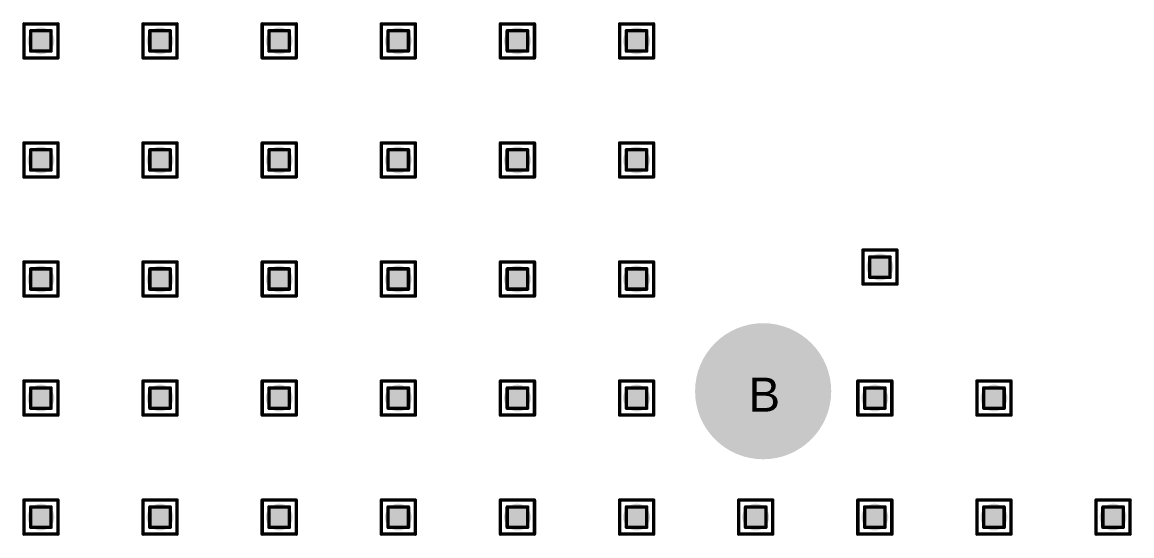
# Model space of a CAD drawing. Header units: millimetres. Extents: x -25 to 478, y -31 to 252.
# Drawn here: x 211.07 to 227.63, y 18.89 to 26.56 of the extents above; entities that cross this region are included whole.
import ezdxf

# ---------------------------------------------------------------- set-up
doc = ezdxf.new("R2010")
doc.units = ezdxf.units.MM
for name, color, linetype in [('DrillDrawing', 1, 'Continuous'), ('MultiLayer', 9, 'Continuous'), ('PadHoleLayer', 156, 'Continuous'), ('ViaHoleLayer', 16, 'Continuous')]:
    doc.layers.add(name, color=color, linetype=linetype)
doc.styles.add('Arial', font='', dxfattribs={"height": 0.2})
doc.styles.get('Arial').set_extended_font_data('Arial')

# ---------------------------------------------------------------- blocks, each defined once
blk = doc.blocks.new('KEYSTONE5000_949')
at = {"layer": 'MultiLayer'}
h = blk.add_hatch(color=9, dxfattribs=at)
edge = h.paths.add_edge_path()
edge.add_arc((0, 0), 1.016, 0, 360)
at = {"layer": 'PadHoleLayer'}
h = blk.add_hatch(color=156, dxfattribs=at)
edge = h.paths.add_edge_path()
edge.add_arc((0, 0), 0.508, 0, 360)

msp = doc.modelspace()

# ---------------------------------------------------------------- hatches: boundary and pattern name
at = {"layer": 'ViaHoleLayer'}
h = msp.add_hatch(color=16, dxfattribs=at)
edge = h.paths.add_edge_path()
edge.add_arc((211.346, 26.281), 0.2, 0, 360)
h = msp.add_hatch(color=16, dxfattribs=at)
edge = h.paths.add_edge_path()
edge.add_arc((213.124, 26.281), 0.2, 0, 360)
h = msp.add_hatch(color=16, dxfattribs=at)
edge = h.paths.add_edge_path()
edge.add_arc((214.902, 26.281), 0.2, 0, 360)
h = msp.add_hatch(color=16, dxfattribs=at)
edge = h.paths.add_edge_path()
edge.add_arc((216.68, 26.281), 0.2, 0, 360)
h = msp.add_hatch(color=16, dxfattribs=at)
edge = h.paths.add_edge_path()
edge.add_arc((218.458, 26.281), 0.2, 0, 360)
h = msp.add_hatch(color=16, dxfattribs=at)
edge = h.paths.add_edge_path()
edge.add_arc((220.236, 26.281), 0.2, 0, 360)
h = msp.add_hatch(color=16, dxfattribs=at)
edge = h.paths.add_edge_path()
edge.add_arc((211.346, 24.503), 0.2, 0, 360)
h = msp.add_hatch(color=16, dxfattribs=at)
edge = h.paths.add_edge_path()
edge.add_arc((213.124, 24.503), 0.2, 0, 360)
h = msp.add_hatch(color=16, dxfattribs=at)
edge = h.paths.add_edge_path()
edge.add_arc((214.902, 24.503), 0.2, 0, 360)
h = msp.add_hatch(color=16, dxfattribs=at)
edge = h.paths.add_edge_path()
edge.add_arc((216.68, 24.503), 0.2, 0, 360)
h = msp.add_hatch(color=16, dxfattribs=at)
edge = h.paths.add_edge_path()
edge.add_arc((218.458, 24.503), 0.2, 0, 360)
h = msp.add_hatch(color=16, dxfattribs=at)
edge = h.paths.add_edge_path()
edge.add_arc((220.236, 24.503), 0.2, 0, 360)
h = msp.add_hatch(color=16, dxfattribs=at)
edge = h.paths.add_edge_path()
edge.add_arc((223.868, 22.903), 0.2, 0, 360)
h = msp.add_hatch(color=16, dxfattribs=at)
edge = h.paths.add_edge_path()
edge.add_arc((211.346, 22.725), 0.2, 0, 360)
h = msp.add_hatch(color=16, dxfattribs=at)
edge = h.paths.add_edge_path()
edge.add_arc((213.124, 22.725), 0.2, 0, 360)
h = msp.add_hatch(color=16, dxfattribs=at)
edge = h.paths.add_edge_path()
edge.add_arc((214.902, 22.725), 0.2, 0, 360)
h = msp.add_hatch(color=16, dxfattribs=at)
edge = h.paths.add_edge_path()
edge.add_arc((216.68, 22.725), 0.2, 0, 360)
h = msp.add_hatch(color=16, dxfattribs=at)
edge = h.paths.add_edge_path()
edge.add_arc((218.458, 22.725), 0.2, 0, 360)
h = msp.add_hatch(color=16, dxfattribs=at)
edge = h.paths.add_edge_path()
edge.add_arc((220.236, 22.725), 0.2, 0, 360)
h = msp.add_hatch(color=16, dxfattribs=at)
edge = h.paths.add_edge_path()
edge.add_arc((211.346, 20.947), 0.2, 0, 360)
h = msp.add_hatch(color=16, dxfattribs=at)
edge = h.paths.add_edge_path()
edge.add_arc((213.124, 20.947), 0.2, 0, 360)
h = msp.add_hatch(color=16, dxfattribs=at)
edge = h.paths.add_edge_path()
edge.add_arc((214.902, 20.947), 0.2, 0, 360)
h = msp.add_hatch(color=16, dxfattribs=at)
edge = h.paths.add_edge_path()
edge.add_arc((216.68, 20.947), 0.2, 0, 360)
h = msp.add_hatch(color=16, dxfattribs=at)
edge = h.paths.add_edge_path()
edge.add_arc((218.458, 20.947), 0.2, 0, 360)
h = msp.add_hatch(color=16, dxfattribs=at)
edge = h.paths.add_edge_path()
edge.add_arc((220.236, 20.947), 0.2, 0, 360)
h = msp.add_hatch(color=16, dxfattribs=at)
edge = h.paths.add_edge_path()
edge.add_arc((223.792, 20.947), 0.2, 0, 360)
h = msp.add_hatch(color=16, dxfattribs=at)
edge = h.paths.add_edge_path()
edge.add_arc((225.57, 20.947), 0.2, 0, 360)
h = msp.add_hatch(color=16, dxfattribs=at)
edge = h.paths.add_edge_path()
edge.add_arc((211.346, 19.169), 0.2, 0, 360)
h = msp.add_hatch(color=16, dxfattribs=at)
edge = h.paths.add_edge_path()
edge.add_arc((213.124, 19.169), 0.2, 0, 360)
h = msp.add_hatch(color=16, dxfattribs=at)
edge = h.paths.add_edge_path()
edge.add_arc((214.902, 19.169), 0.2, 0, 360)
h = msp.add_hatch(color=16, dxfattribs=at)
edge = h.paths.add_edge_path()
edge.add_arc((216.68, 19.169), 0.2, 0, 360)
h = msp.add_hatch(color=16, dxfattribs=at)
edge = h.paths.add_edge_path()
edge.add_arc((218.458, 19.169), 0.2, 0, 360)
h = msp.add_hatch(color=16, dxfattribs=at)
edge = h.paths.add_edge_path()
edge.add_arc((220.236, 19.169), 0.2, 0, 360)
h = msp.add_hatch(color=16, dxfattribs=at)
edge = h.paths.add_edge_path()
edge.add_arc((222.014, 19.169), 0.2, 0, 360)
h = msp.add_hatch(color=16, dxfattribs=at)
edge = h.paths.add_edge_path()
edge.add_arc((223.792, 19.169), 0.2, 0, 360)
h = msp.add_hatch(color=16, dxfattribs=at)
edge = h.paths.add_edge_path()
edge.add_arc((225.57, 19.169), 0.2, 0, 360)
h = msp.add_hatch(color=16, dxfattribs=at)
edge = h.paths.add_edge_path()
edge.add_arc((227.348, 19.169), 0.2, 0, 360)

# ---------------------------------------------------------------- linework, layer by layer
at = {"layer": 'DrillDrawing', "const_width": 0.0508}
for points in [[(211.092, 26.535), (211.6, 26.535)], [(211.092, 26.027), (211.092, 26.535)], [(211.6, 26.027), (211.6, 26.535)], [(212.87, 26.535), (213.378, 26.535)], [(212.87, 26.027), (212.87, 26.535)], [(213.378, 26.027), (213.378, 26.535)], [(214.648, 26.535), (215.156, 26.535)], [(214.648, 26.027), (214.648, 26.535)], [(215.156, 26.027), (215.156, 26.535)], [(216.426, 26.535), (216.934, 26.535)], [(216.426, 26.027), (216.426, 26.535)], [(216.934, 26.027), (216.934, 26.535)], [(218.204, 26.535), (218.712, 26.535)], [(218.204, 26.027), (218.204, 26.535)], [(218.712, 26.027), (218.712, 26.535)], [(219.982, 26.535), (220.49, 26.535)], [(219.982, 26.027), (219.982, 26.535)], [(220.49, 26.027), (220.49, 26.535)], [(211.193, 26.433), (211.498, 26.433)], [(211.193, 26.129), (211.193, 26.433)], [(211.498, 26.129), (211.498, 26.433)], [(212.971, 26.433), (213.276, 26.433)], [(212.971, 26.129), (212.971, 26.433)], [(213.276, 26.129), (213.276, 26.433)], [(214.749, 26.433), (215.054, 26.433)], [(214.749, 26.129), (214.749, 26.433)], [(215.054, 26.129), (215.054, 26.433)], [(216.527, 26.433), (216.832, 26.433)], [(216.527, 26.129), (216.527, 26.433)], [(216.832, 26.129), (216.832, 26.433)], [(218.305, 26.433), (218.61, 26.433)], [(218.305, 26.129), (218.305, 26.433)], [(218.61, 26.129), (218.61, 26.433)], [(220.083, 26.433), (220.388, 26.433)], [(220.083, 26.129), (220.083, 26.433)], [(220.388, 26.129), (220.388, 26.433)], [(211.092, 26.027), (211.6, 26.027)], [(211.193, 26.129), (211.498, 26.129)], [(212.87, 26.027), (213.378, 26.027)], [(212.971, 26.129), (213.276, 26.129)], [(214.648, 26.027), (215.156, 26.027)], [(214.749, 26.129), (215.054, 26.129)], [(216.426, 26.027), (216.934, 26.027)], [(216.527, 26.129), (216.832, 26.129)], [(218.204, 26.027), (218.712, 26.027)], [(218.305, 26.129), (218.61, 26.129)], [(219.982, 26.027), (220.49, 26.027)], [(220.083, 26.129), (220.388, 26.129)], [(211.092, 24.757), (211.6, 24.757)], [(211.092, 24.249), (211.092, 24.757)], [(211.193, 24.655), (211.498, 24.655)], [(211.193, 24.351), (211.193, 24.655)], [(211.498, 24.351), (211.498, 24.655)], [(211.6, 24.249), (211.6, 24.757)], [(212.87, 24.757), (213.378, 24.757)], [(212.87, 24.249), (212.87, 24.757)], [(212.971, 24.655), (213.276, 24.655)], [(212.971, 24.351), (212.971, 24.655)], [(213.276, 24.351), (213.276, 24.655)], [(213.378, 24.249), (213.378, 24.757)], [(214.648, 24.757), (215.156, 24.757)], [(214.648, 24.249), (214.648, 24.757)], [(214.749, 24.655), (215.054, 24.655)], [(214.749, 24.351), (214.749, 24.655)], [(215.054, 24.351), (215.054, 24.655)], [(215.156, 24.249), (215.156, 24.757)], [(216.426, 24.757), (216.934, 24.757)], [(216.426, 24.249), (216.426, 24.757)], [(216.527, 24.655), (216.832, 24.655)], [(216.527, 24.351), (216.527, 24.655)], [(216.832, 24.351), (216.832, 24.655)], [(216.934, 24.249), (216.934, 24.757)], [(218.204, 24.757), (218.712, 24.757)], [(218.204, 24.249), (218.204, 24.757)], [(218.305, 24.655), (218.61, 24.655)], [(218.305, 24.351), (218.305, 24.655)], [(218.61, 24.351), (218.61, 24.655)], [(218.712, 24.249), (218.712, 24.757)], [(219.982, 24.757), (220.49, 24.757)], [(219.982, 24.249), (219.982, 24.757)], [(220.083, 24.655), (220.388, 24.655)], [(220.083, 24.351), (220.083, 24.655)], [(220.388, 24.351), (220.388, 24.655)], [(220.49, 24.249), (220.49, 24.757)], [(211.193, 24.351), (211.498, 24.351)], [(212.971, 24.351), (213.276, 24.351)], [(214.749, 24.351), (215.054, 24.351)], [(216.527, 24.351), (216.832, 24.351)], [(218.305, 24.351), (218.61, 24.351)], [(220.083, 24.351), (220.388, 24.351)], [(211.092, 24.249), (211.6, 24.249)], [(212.87, 24.249), (213.378, 24.249)], [(214.648, 24.249), (215.156, 24.249)], [(216.426, 24.249), (216.934, 24.249)], [(218.204, 24.249), (218.712, 24.249)], [(219.982, 24.249), (220.49, 24.249)], [(223.614, 23.157), (224.122, 23.157)], [(223.614, 22.649), (223.614, 23.157)], [(223.716, 23.055), (224.02, 23.055)], [(223.716, 22.75), (223.716, 23.055)], [(224.02, 22.75), (224.02, 23.055)], [(224.122, 22.649), (224.122, 23.157)], [(211.092, 22.979), (211.6, 22.979)], [(211.092, 22.471), (211.092, 22.979)], [(211.193, 22.877), (211.498, 22.877)], [(211.193, 22.573), (211.193, 22.877)], [(211.498, 22.573), (211.498, 22.877)], [(211.6, 22.471), (211.6, 22.979)], [(212.87, 22.979), (213.378, 22.979)], [(212.87, 22.471), (212.87, 22.979)], [(212.971, 22.877), (213.276, 22.877)], [(212.971, 22.573), (212.971, 22.877)], [(213.276, 22.573), (213.276, 22.877)], [(213.378, 22.471), (213.378, 22.979)], [(214.648, 22.979), (215.156, 22.979)], [(214.648, 22.471), (214.648, 22.979)], [(214.749, 22.877), (215.054, 22.877)], [(214.749, 22.573), (214.749, 22.877)], [(215.054, 22.573), (215.054, 22.877)], [(215.156, 22.471), (215.156, 22.979)], [(216.426, 22.979), (216.934, 22.979)], [(216.426, 22.471), (216.426, 22.979)], [(216.527, 22.877), (216.832, 22.877)], [(216.527, 22.573), (216.527, 22.877)], [(216.832, 22.573), (216.832, 22.877)], [(216.934, 22.471), (216.934, 22.979)], [(218.204, 22.979), (218.712, 22.979)], [(218.204, 22.471), (218.204, 22.979)], [(218.305, 22.877), (218.61, 22.877)], [(218.305, 22.573), (218.305, 22.877)], [(218.61, 22.573), (218.61, 22.877)], [(218.712, 22.471), (218.712, 22.979)], [(219.982, 22.979), (220.49, 22.979)], [(219.982, 22.471), (219.982, 22.979)], [(220.083, 22.877), (220.388, 22.877)], [(220.083, 22.573), (220.083, 22.877)], [(220.388, 22.573), (220.388, 22.877)], [(220.49, 22.471), (220.49, 22.979)], [(223.716, 22.75), (224.02, 22.75)], [(211.193, 22.573), (211.498, 22.573)], [(212.971, 22.573), (213.276, 22.573)], [(214.749, 22.573), (215.054, 22.573)], [(216.527, 22.573), (216.832, 22.573)], [(218.305, 22.573), (218.61, 22.573)], [(220.083, 22.573), (220.388, 22.573)], [(223.614, 22.649), (224.122, 22.649)], [(211.092, 22.471), (211.6, 22.471)], [(212.87, 22.471), (213.378, 22.471)], [(214.648, 22.471), (215.156, 22.471)], [(216.426, 22.471), (216.934, 22.471)], [(218.204, 22.471), (218.712, 22.471)], [(219.982, 22.471), (220.49, 22.471)], [(211.092, 21.201), (211.6, 21.201)], [(211.092, 20.693), (211.092, 21.201)], [(211.6, 20.693), (211.6, 21.201)], [(212.87, 21.201), (213.378, 21.201)], [(212.87, 20.693), (212.87, 21.201)], [(213.378, 20.693), (213.378, 21.201)], [(214.648, 21.201), (215.156, 21.201)], [(214.648, 20.693), (214.648, 21.201)], [(215.156, 20.693), (215.156, 21.201)], [(216.426, 21.201), (216.934, 21.201)], [(216.426, 20.693), (216.426, 21.201)], [(216.934, 20.693), (216.934, 21.201)], [(218.204, 21.201), (218.712, 21.201)], [(218.204, 20.693), (218.204, 21.201)], [(218.712, 20.693), (218.712, 21.201)], [(219.982, 21.201), (220.49, 21.201)], [(219.982, 20.693), (219.982, 21.201)], [(220.49, 20.693), (220.49, 21.201)], [(223.538, 21.201), (224.046, 21.201)], [(223.538, 20.693), (223.538, 21.201)], [(224.046, 20.693), (224.046, 21.201)], [(225.316, 21.201), (225.824, 21.201)], [(225.316, 20.693), (225.316, 21.201)], [(225.824, 20.693), (225.824, 21.201)], [(211.193, 21.099), (211.498, 21.099)], [(211.193, 20.795), (211.193, 21.099)], [(211.498, 20.795), (211.498, 21.099)], [(212.971, 21.099), (213.276, 21.099)], [(212.971, 20.795), (212.971, 21.099)], [(213.276, 20.795), (213.276, 21.099)], [(214.749, 21.099), (215.054, 21.099)], [(214.749, 20.795), (214.749, 21.099)], [(215.054, 20.795), (215.054, 21.099)], [(216.527, 21.099), (216.832, 21.099)], [(216.527, 20.795), (216.527, 21.099)], [(216.832, 20.795), (216.832, 21.099)], [(218.305, 21.099), (218.61, 21.099)], [(218.305, 20.795), (218.305, 21.099)], [(218.61, 20.795), (218.61, 21.099)], [(220.083, 21.099), (220.388, 21.099)], [(220.083, 20.795), (220.083, 21.099)], [(220.388, 20.795), (220.388, 21.099)], [(223.639, 21.099), (223.944, 21.099)], [(223.639, 20.795), (223.639, 21.099)], [(223.944, 20.795), (223.944, 21.099)], [(225.417, 21.099), (225.722, 21.099)], [(225.417, 20.795), (225.417, 21.099)], [(225.722, 20.795), (225.722, 21.099)], [(211.092, 20.693), (211.6, 20.693)], [(211.193, 20.795), (211.498, 20.795)], [(212.87, 20.693), (213.378, 20.693)], [(212.971, 20.795), (213.276, 20.795)], [(214.648, 20.693), (215.156, 20.693)], [(214.749, 20.795), (215.054, 20.795)], [(216.426, 20.693), (216.934, 20.693)], [(216.527, 20.795), (216.832, 20.795)], [(218.204, 20.693), (218.712, 20.693)], [(218.305, 20.795), (218.61, 20.795)], [(219.982, 20.693), (220.49, 20.693)], [(220.083, 20.795), (220.388, 20.795)], [(223.538, 20.693), (224.046, 20.693)], [(223.639, 20.795), (223.944, 20.795)], [(225.316, 20.693), (225.824, 20.693)], [(225.417, 20.795), (225.722, 20.795)], [(211.092, 19.423), (211.6, 19.423)], [(211.092, 18.915), (211.092, 19.423)], [(211.6, 18.915), (211.6, 19.423)], [(212.87, 19.423), (213.378, 19.423)], [(212.87, 18.915), (212.87, 19.423)], [(213.378, 18.915), (213.378, 19.423)], [(214.648, 19.423), (215.156, 19.423)], [(214.648, 18.915), (214.648, 19.423)], [(215.156, 18.915), (215.156, 19.423)], [(216.426, 19.423), (216.934, 19.423)], [(216.426, 18.915), (216.426, 19.423)], [(216.934, 18.915), (216.934, 19.423)], [(218.204, 19.423), (218.712, 19.423)], [(218.204, 18.915), (218.204, 19.423)], [(218.712, 18.915), (218.712, 19.423)], [(219.982, 19.423), (220.49, 19.423)], [(219.982, 18.915), (219.982, 19.423)], [(220.49, 18.915), (220.49, 19.423)], [(221.76, 19.423), (222.268, 19.423)], [(221.76, 18.915), (221.76, 19.423)], [(222.268, 18.915), (222.268, 19.423)], [(223.538, 19.423), (224.046, 19.423)], [(223.538, 18.915), (223.538, 19.423)], [(224.046, 18.915), (224.046, 19.423)], [(225.316, 19.423), (225.824, 19.423)], [(225.316, 18.915), (225.316, 19.423)], [(225.824, 18.915), (225.824, 19.423)], [(227.094, 19.423), (227.602, 19.423)], [(227.094, 18.915), (227.094, 19.423)], [(227.602, 18.915), (227.602, 19.423)], [(211.193, 19.321), (211.498, 19.321)], [(211.193, 19.017), (211.193, 19.321)], [(211.498, 19.017), (211.498, 19.321)], [(212.971, 19.321), (213.276, 19.321)], [(212.971, 19.017), (212.971, 19.321)], [(213.276, 19.017), (213.276, 19.321)], [(214.749, 19.321), (215.054, 19.321)], [(214.749, 19.017), (214.749, 19.321)], [(215.054, 19.017), (215.054, 19.321)], [(216.527, 19.321), (216.832, 19.321)], [(216.527, 19.017), (216.527, 19.321)], [(216.832, 19.017), (216.832, 19.321)], [(218.305, 19.321), (218.61, 19.321)], [(218.305, 19.017), (218.305, 19.321)], [(218.61, 19.017), (218.61, 19.321)], [(220.083, 19.321), (220.388, 19.321)], [(220.083, 19.017), (220.083, 19.321)], [(220.388, 19.017), (220.388, 19.321)], [(221.861, 19.321), (222.166, 19.321)], [(221.861, 19.017), (221.861, 19.321)], [(222.166, 19.017), (222.166, 19.321)], [(223.639, 19.321), (223.944, 19.321)], [(223.639, 19.017), (223.639, 19.321)], [(223.944, 19.017), (223.944, 19.321)], [(225.417, 19.321), (225.722, 19.321)], [(225.417, 19.017), (225.417, 19.321)], [(225.722, 19.017), (225.722, 19.321)], [(227.195, 19.321), (227.5, 19.321)], [(227.195, 19.017), (227.195, 19.321)], [(227.5, 19.017), (227.5, 19.321)], [(211.092, 18.915), (211.6, 18.915)], [(211.193, 19.017), (211.498, 19.017)], [(212.87, 18.915), (213.378, 18.915)], [(212.971, 19.017), (213.276, 19.017)], [(214.648, 18.915), (215.156, 18.915)], [(214.749, 19.017), (215.054, 19.017)], [(216.426, 18.915), (216.934, 18.915)], [(216.527, 19.017), (216.832, 19.017)], [(218.204, 18.915), (218.712, 18.915)], [(218.305, 19.017), (218.61, 19.017)], [(219.982, 18.915), (220.49, 18.915)], [(220.083, 19.017), (220.388, 19.017)], [(221.76, 18.915), (222.268, 18.915)], [(221.861, 19.017), (222.166, 19.017)], [(223.538, 18.915), (224.046, 18.915)], [(223.639, 19.017), (223.944, 19.017)], [(225.316, 18.915), (225.824, 18.915)], [(225.417, 19.017), (225.722, 19.017)], [(227.094, 18.915), (227.602, 18.915)], [(227.195, 19.017), (227.5, 19.017)]]:
    msp.add_lwpolyline(points, dxfattribs=at)
at = {"layer": 'DrillDrawing', "const_width": 0.0254}
for points in [[(211.079, 26.535, 1), (211.105, 26.535, 1)], [(211.079, 26.535, 1), (211.105, 26.535, 1)], [(211.587, 26.535, 1), (211.613, 26.535, 1)], [(211.587, 26.535, 1), (211.613, 26.535, 1)], [(212.857, 26.535, 1), (212.883, 26.535, 1)], [(212.857, 26.535, 1), (212.883, 26.535, 1)], [(213.365, 26.535, 1), (213.391, 26.535, 1)], [(213.365, 26.535, 1), (213.391, 26.535, 1)], [(214.635, 26.535, 1), (214.661, 26.535, 1)], [(214.635, 26.535, 1), (214.661, 26.535, 1)], [(215.143, 26.535, 1), (215.169, 26.535, 1)], [(215.143, 26.535, 1), (215.169, 26.535, 1)], [(216.413, 26.535, 1), (216.439, 26.535, 1)], [(216.413, 26.535, 1), (216.439, 26.535, 1)], [(216.921, 26.535, 1), (216.947, 26.535, 1)], [(216.921, 26.535, 1), (216.947, 26.535, 1)], [(218.191, 26.535, 1), (218.217, 26.535, 1)], [(218.191, 26.535, 1), (218.217, 26.535, 1)], [(218.699, 26.535, 1), (218.725, 26.535, 1)], [(218.699, 26.535, 1), (218.725, 26.535, 1)], [(219.969, 26.535, 1), (219.995, 26.535, 1)], [(219.969, 26.535, 1), (219.995, 26.535, 1)], [(220.477, 26.535, 1), (220.503, 26.535, 1)], [(220.477, 26.535, 1), (220.503, 26.535, 1)], [(211.181, 26.433, 1), (211.206, 26.433, 1)], [(211.181, 26.433, 1), (211.206, 26.433, 1)], [(211.486, 26.433, 1), (211.511, 26.433, 1)], [(211.486, 26.433, 1), (211.511, 26.433, 1)], [(212.959, 26.433, 1), (212.984, 26.433, 1)], [(212.959, 26.433, 1), (212.984, 26.433, 1)], [(213.264, 26.433, 1), (213.289, 26.433, 1)], [(213.264, 26.433, 1), (213.289, 26.433, 1)], [(214.737, 26.433, 1), (214.762, 26.433, 1)], [(214.737, 26.433, 1), (214.762, 26.433, 1)], [(215.042, 26.433, 1), (215.067, 26.433, 1)], [(215.042, 26.433, 1), (215.067, 26.433, 1)], [(216.515, 26.433, 1), (216.54, 26.433, 1)], [(216.515, 26.433, 1), (216.54, 26.433, 1)], [(216.82, 26.433, 1), (216.845, 26.433, 1)], [(216.82, 26.433, 1), (216.845, 26.433, 1)], [(218.293, 26.433, 1), (218.318, 26.433, 1)], [(218.293, 26.433, 1), (218.318, 26.433, 1)], [(218.598, 26.433, 1), (218.623, 26.433, 1)], [(218.598, 26.433, 1), (218.623, 26.433, 1)], [(220.071, 26.433, 1), (220.096, 26.433, 1)], [(220.071, 26.433, 1), (220.096, 26.433, 1)], [(220.376, 26.433, 1), (220.401, 26.433, 1)], [(220.376, 26.433, 1), (220.401, 26.433, 1)], [(211.079, 26.027, 1), (211.105, 26.027, 1)], [(211.079, 26.027, 1), (211.105, 26.027, 1)], [(211.181, 26.129, 1), (211.206, 26.129, 1)], [(211.181, 26.129, 1), (211.206, 26.129, 1)], [(211.486, 26.129, 1), (211.511, 26.129, 1)], [(211.486, 26.129, 1), (211.511, 26.129, 1)], [(211.587, 26.027, 1), (211.613, 26.027, 1)], [(211.587, 26.027, 1), (211.613, 26.027, 1)], [(212.857, 26.027, 1), (212.883, 26.027, 1)], [(212.857, 26.027, 1), (212.883, 26.027, 1)], [(212.959, 26.129, 1), (212.984, 26.129, 1)], [(212.959, 26.129, 1), (212.984, 26.129, 1)], [(213.264, 26.129, 1), (213.289, 26.129, 1)], [(213.264, 26.129, 1), (213.289, 26.129, 1)], [(213.365, 26.027, 1), (213.391, 26.027, 1)], [(213.365, 26.027, 1), (213.391, 26.027, 1)], [(214.635, 26.027, 1), (214.661, 26.027, 1)], [(214.635, 26.027, 1), (214.661, 26.027, 1)], [(214.737, 26.129, 1), (214.762, 26.129, 1)], [(214.737, 26.129, 1), (214.762, 26.129, 1)], [(215.042, 26.129, 1), (215.067, 26.129, 1)], [(215.042, 26.129, 1), (215.067, 26.129, 1)], [(215.143, 26.027, 1), (215.169, 26.027, 1)], [(215.143, 26.027, 1), (215.169, 26.027, 1)], [(216.413, 26.027, 1), (216.439, 26.027, 1)], [(216.413, 26.027, 1), (216.439, 26.027, 1)], [(216.515, 26.129, 1), (216.54, 26.129, 1)], [(216.515, 26.129, 1), (216.54, 26.129, 1)], [(216.82, 26.129, 1), (216.845, 26.129, 1)], [(216.82, 26.129, 1), (216.845, 26.129, 1)], [(216.921, 26.027, 1), (216.947, 26.027, 1)], [(216.921, 26.027, 1), (216.947, 26.027, 1)], [(218.191, 26.027, 1), (218.217, 26.027, 1)], [(218.191, 26.027, 1), (218.217, 26.027, 1)], [(218.293, 26.129, 1), (218.318, 26.129, 1)], [(218.293, 26.129, 1), (218.318, 26.129, 1)], [(218.598, 26.129, 1), (218.623, 26.129, 1)], [(218.598, 26.129, 1), (218.623, 26.129, 1)], [(218.699, 26.027, 1), (218.725, 26.027, 1)], [(218.699, 26.027, 1), (218.725, 26.027, 1)], [(219.969, 26.027, 1), (219.995, 26.027, 1)], [(219.969, 26.027, 1), (219.995, 26.027, 1)], [(220.071, 26.129, 1), (220.096, 26.129, 1)], [(220.071, 26.129, 1), (220.096, 26.129, 1)], [(220.376, 26.129, 1), (220.401, 26.129, 1)], [(220.376, 26.129, 1), (220.401, 26.129, 1)], [(220.477, 26.027, 1), (220.503, 26.027, 1)], [(220.477, 26.027, 1), (220.503, 26.027, 1)], [(211.079, 24.757, 1), (211.105, 24.757, 1)], [(211.079, 24.757, 1), (211.105, 24.757, 1)], [(211.181, 24.655, 1), (211.206, 24.655, 1)], [(211.181, 24.655, 1), (211.206, 24.655, 1)], [(211.486, 24.655, 1), (211.511, 24.655, 1)], [(211.486, 24.655, 1), (211.511, 24.655, 1)], [(211.587, 24.757, 1), (211.613, 24.757, 1)], [(211.587, 24.757, 1), (211.613, 24.757, 1)], [(212.857, 24.757, 1), (212.883, 24.757, 1)], [(212.857, 24.757, 1), (212.883, 24.757, 1)], [(212.959, 24.655, 1), (212.984, 24.655, 1)], [(212.959, 24.655, 1), (212.984, 24.655, 1)], [(213.264, 24.655, 1), (213.289, 24.655, 1)], [(213.264, 24.655, 1), (213.289, 24.655, 1)], [(213.365, 24.757, 1), (213.391, 24.757, 1)], [(213.365, 24.757, 1), (213.391, 24.757, 1)], [(214.635, 24.757, 1), (214.661, 24.757, 1)], [(214.635, 24.757, 1), (214.661, 24.757, 1)], [(214.737, 24.655, 1), (214.762, 24.655, 1)], [(214.737, 24.655, 1), (214.762, 24.655, 1)], [(215.042, 24.655, 1), (215.067, 24.655, 1)], [(215.042, 24.655, 1), (215.067, 24.655, 1)], [(215.143, 24.757, 1), (215.169, 24.757, 1)], [(215.143, 24.757, 1), (215.169, 24.757, 1)], [(216.413, 24.757, 1), (216.439, 24.757, 1)], [(216.413, 24.757, 1), (216.439, 24.757, 1)], [(216.515, 24.655, 1), (216.54, 24.655, 1)], [(216.515, 24.655, 1), (216.54, 24.655, 1)], [(216.82, 24.655, 1), (216.845, 24.655, 1)], [(216.82, 24.655, 1), (216.845, 24.655, 1)], [(216.921, 24.757, 1), (216.947, 24.757, 1)], [(216.921, 24.757, 1), (216.947, 24.757, 1)], [(218.191, 24.757, 1), (218.217, 24.757, 1)], [(218.191, 24.757, 1), (218.217, 24.757, 1)], [(218.293, 24.655, 1), (218.318, 24.655, 1)], [(218.293, 24.655, 1), (218.318, 24.655, 1)], [(218.598, 24.655, 1), (218.623, 24.655, 1)], [(218.598, 24.655, 1), (218.623, 24.655, 1)], [(218.699, 24.757, 1), (218.725, 24.757, 1)], [(218.699, 24.757, 1), (218.725, 24.757, 1)], [(219.969, 24.757, 1), (219.995, 24.757, 1)], [(219.969, 24.757, 1), (219.995, 24.757, 1)], [(220.071, 24.655, 1), (220.096, 24.655, 1)], [(220.071, 24.655, 1), (220.096, 24.655, 1)], [(220.376, 24.655, 1), (220.401, 24.655, 1)], [(220.376, 24.655, 1), (220.401, 24.655, 1)], [(220.477, 24.757, 1), (220.503, 24.757, 1)], [(220.477, 24.757, 1), (220.503, 24.757, 1)], [(211.181, 24.351, 1), (211.206, 24.351, 1)], [(211.181, 24.351, 1), (211.206, 24.351, 1)], [(211.486, 24.351, 1), (211.511, 24.351, 1)], [(211.486, 24.351, 1), (211.511, 24.351, 1)], [(212.959, 24.351, 1), (212.984, 24.351, 1)], [(212.959, 24.351, 1), (212.984, 24.351, 1)], [(213.264, 24.351, 1), (213.289, 24.351, 1)], [(213.264, 24.351, 1), (213.289, 24.351, 1)], [(214.737, 24.351, 1), (214.762, 24.351, 1)], [(214.737, 24.351, 1), (214.762, 24.351, 1)], [(215.042, 24.351, 1), (215.067, 24.351, 1)], [(215.042, 24.351, 1), (215.067, 24.351, 1)], [(216.515, 24.351, 1), (216.54, 24.351, 1)], [(216.515, 24.351, 1), (216.54, 24.351, 1)], [(216.82, 24.351, 1), (216.845, 24.351, 1)], [(216.82, 24.351, 1), (216.845, 24.351, 1)], [(218.293, 24.351, 1), (218.318, 24.351, 1)], [(218.293, 24.351, 1), (218.318, 24.351, 1)], [(218.598, 24.351, 1), (218.623, 24.351, 1)], [(218.598, 24.351, 1), (218.623, 24.351, 1)], [(220.071, 24.351, 1), (220.096, 24.351, 1)], [(220.071, 24.351, 1), (220.096, 24.351, 1)], [(220.376, 24.351, 1), (220.401, 24.351, 1)], [(220.376, 24.351, 1), (220.401, 24.351, 1)], [(211.079, 24.249, 1), (211.105, 24.249, 1)], [(211.079, 24.249, 1), (211.105, 24.249, 1)], [(211.587, 24.249, 1), (211.613, 24.249, 1)], [(211.587, 24.249, 1), (211.613, 24.249, 1)], [(212.857, 24.249, 1), (212.883, 24.249, 1)], [(212.857, 24.249, 1), (212.883, 24.249, 1)], [(213.365, 24.249, 1), (213.391, 24.249, 1)], [(213.365, 24.249, 1), (213.391, 24.249, 1)], [(214.635, 24.249, 1), (214.661, 24.249, 1)], [(214.635, 24.249, 1), (214.661, 24.249, 1)], [(215.143, 24.249, 1), (215.169, 24.249, 1)], [(215.143, 24.249, 1), (215.169, 24.249, 1)], [(216.413, 24.249, 1), (216.439, 24.249, 1)], [(216.413, 24.249, 1), (216.439, 24.249, 1)], [(216.921, 24.249, 1), (216.947, 24.249, 1)], [(216.921, 24.249, 1), (216.947, 24.249, 1)], [(218.191, 24.249, 1), (218.217, 24.249, 1)], [(218.191, 24.249, 1), (218.217, 24.249, 1)], [(218.699, 24.249, 1), (218.725, 24.249, 1)], [(218.699, 24.249, 1), (218.725, 24.249, 1)], [(219.969, 24.249, 1), (219.995, 24.249, 1)], [(219.969, 24.249, 1), (219.995, 24.249, 1)], [(220.477, 24.249, 1), (220.503, 24.249, 1)], [(220.477, 24.249, 1), (220.503, 24.249, 1)], [(223.601, 23.157, 1), (223.627, 23.157, 1)], [(223.601, 23.157, 1), (223.627, 23.157, 1)], [(223.703, 23.055, 1), (223.728, 23.055, 1)], [(223.703, 23.055, 1), (223.728, 23.055, 1)], [(224.008, 23.055, 1), (224.033, 23.055, 1)], [(224.008, 23.055, 1), (224.033, 23.055, 1)], [(224.109, 23.157, 1), (224.135, 23.157, 1)], [(224.109, 23.157, 1), (224.135, 23.157, 1)], [(211.079, 22.979, 1), (211.105, 22.979, 1)], [(211.079, 22.979, 1), (211.105, 22.979, 1)], [(211.181, 22.877, 1), (211.206, 22.877, 1)], [(211.181, 22.877, 1), (211.206, 22.877, 1)], [(211.486, 22.877, 1), (211.511, 22.877, 1)], [(211.486, 22.877, 1), (211.511, 22.877, 1)], [(211.587, 22.979, 1), (211.613, 22.979, 1)], [(211.587, 22.979, 1), (211.613, 22.979, 1)], [(212.857, 22.979, 1), (212.883, 22.979, 1)], [(212.857, 22.979, 1), (212.883, 22.979, 1)], [(212.959, 22.877, 1), (212.984, 22.877, 1)], [(212.959, 22.877, 1), (212.984, 22.877, 1)], [(213.264, 22.877, 1), (213.289, 22.877, 1)], [(213.264, 22.877, 1), (213.289, 22.877, 1)], [(213.365, 22.979, 1), (213.391, 22.979, 1)], [(213.365, 22.979, 1), (213.391, 22.979, 1)], [(214.635, 22.979, 1), (214.661, 22.979, 1)], [(214.635, 22.979, 1), (214.661, 22.979, 1)], [(214.737, 22.877, 1), (214.762, 22.877, 1)], [(214.737, 22.877, 1), (214.762, 22.877, 1)], [(215.042, 22.877, 1), (215.067, 22.877, 1)], [(215.042, 22.877, 1), (215.067, 22.877, 1)], [(215.143, 22.979, 1), (215.169, 22.979, 1)], [(215.143, 22.979, 1), (215.169, 22.979, 1)], [(216.413, 22.979, 1), (216.439, 22.979, 1)], [(216.413, 22.979, 1), (216.439, 22.979, 1)], [(216.515, 22.877, 1), (216.54, 22.877, 1)], [(216.515, 22.877, 1), (216.54, 22.877, 1)], [(216.82, 22.877, 1), (216.845, 22.877, 1)], [(216.82, 22.877, 1), (216.845, 22.877, 1)], [(216.921, 22.979, 1), (216.947, 22.979, 1)], [(216.921, 22.979, 1), (216.947, 22.979, 1)], [(218.191, 22.979, 1), (218.217, 22.979, 1)], [(218.191, 22.979, 1), (218.217, 22.979, 1)], [(218.293, 22.877, 1), (218.318, 22.877, 1)], [(218.293, 22.877, 1), (218.318, 22.877, 1)], [(218.598, 22.877, 1), (218.623, 22.877, 1)], [(218.598, 22.877, 1), (218.623, 22.877, 1)], [(218.699, 22.979, 1), (218.725, 22.979, 1)], [(218.699, 22.979, 1), (218.725, 22.979, 1)], [(219.969, 22.979, 1), (219.995, 22.979, 1)], [(219.969, 22.979, 1), (219.995, 22.979, 1)], [(220.071, 22.877, 1), (220.096, 22.877, 1)], [(220.071, 22.877, 1), (220.096, 22.877, 1)], [(220.376, 22.877, 1), (220.401, 22.877, 1)], [(220.376, 22.877, 1), (220.401, 22.877, 1)], [(220.477, 22.979, 1), (220.503, 22.979, 1)], [(220.477, 22.979, 1), (220.503, 22.979, 1)], [(223.703, 22.75, 1), (223.728, 22.75, 1)], [(223.703, 22.75, 1), (223.728, 22.75, 1)], [(224.008, 22.75, 1), (224.033, 22.75, 1)], [(224.008, 22.75, 1), (224.033, 22.75, 1)], [(211.181, 22.573, 1), (211.206, 22.573, 1)], [(211.181, 22.573, 1), (211.206, 22.573, 1)], [(211.486, 22.573, 1), (211.511, 22.573, 1)], [(211.486, 22.573, 1), (211.511, 22.573, 1)], [(212.959, 22.573, 1), (212.984, 22.573, 1)], [(212.959, 22.573, 1), (212.984, 22.573, 1)], [(213.264, 22.573, 1), (213.289, 22.573, 1)], [(213.264, 22.573, 1), (213.289, 22.573, 1)], [(214.737, 22.573, 1), (214.762, 22.573, 1)], [(214.737, 22.573, 1), (214.762, 22.573, 1)], [(215.042, 22.573, 1), (215.067, 22.573, 1)], [(215.042, 22.573, 1), (215.067, 22.573, 1)], [(216.515, 22.573, 1), (216.54, 22.573, 1)], [(216.515, 22.573, 1), (216.54, 22.573, 1)], [(216.82, 22.573, 1), (216.845, 22.573, 1)], [(216.82, 22.573, 1), (216.845, 22.573, 1)], [(218.293, 22.573, 1), (218.318, 22.573, 1)], [(218.293, 22.573, 1), (218.318, 22.573, 1)], [(218.598, 22.573, 1), (218.623, 22.573, 1)], [(218.598, 22.573, 1), (218.623, 22.573, 1)], [(220.071, 22.573, 1), (220.096, 22.573, 1)], [(220.071, 22.573, 1), (220.096, 22.573, 1)], [(220.376, 22.573, 1), (220.401, 22.573, 1)], [(220.376, 22.573, 1), (220.401, 22.573, 1)], [(223.601, 22.649, 1), (223.627, 22.649, 1)], [(223.601, 22.649, 1), (223.627, 22.649, 1)], [(224.109, 22.649, 1), (224.135, 22.649, 1)], [(224.109, 22.649, 1), (224.135, 22.649, 1)], [(211.079, 22.471, 1), (211.105, 22.471, 1)], [(211.079, 22.471, 1), (211.105, 22.471, 1)], [(211.587, 22.471, 1), (211.613, 22.471, 1)], [(211.587, 22.471, 1), (211.613, 22.471, 1)], [(212.857, 22.471, 1), (212.883, 22.471, 1)], [(212.857, 22.471, 1), (212.883, 22.471, 1)], [(213.365, 22.471, 1), (213.391, 22.471, 1)], [(213.365, 22.471, 1), (213.391, 22.471, 1)], [(214.635, 22.471, 1), (214.661, 22.471, 1)], [(214.635, 22.471, 1), (214.661, 22.471, 1)], [(215.143, 22.471, 1), (215.169, 22.471, 1)], [(215.143, 22.471, 1), (215.169, 22.471, 1)], [(216.413, 22.471, 1), (216.439, 22.471, 1)], [(216.413, 22.471, 1), (216.439, 22.471, 1)], [(216.921, 22.471, 1), (216.947, 22.471, 1)], [(216.921, 22.471, 1), (216.947, 22.471, 1)], [(218.191, 22.471, 1), (218.217, 22.471, 1)], [(218.191, 22.471, 1), (218.217, 22.471, 1)], [(218.699, 22.471, 1), (218.725, 22.471, 1)], [(218.699, 22.471, 1), (218.725, 22.471, 1)], [(219.969, 22.471, 1), (219.995, 22.471, 1)], [(219.969, 22.471, 1), (219.995, 22.471, 1)], [(220.477, 22.471, 1), (220.503, 22.471, 1)], [(220.477, 22.471, 1), (220.503, 22.471, 1)], [(211.079, 21.201, 1), (211.105, 21.201, 1)], [(211.079, 21.201, 1), (211.105, 21.201, 1)], [(211.587, 21.201, 1), (211.613, 21.201, 1)], [(211.587, 21.201, 1), (211.613, 21.201, 1)], [(212.857, 21.201, 1), (212.883, 21.201, 1)], [(212.857, 21.201, 1), (212.883, 21.201, 1)], [(213.365, 21.201, 1), (213.391, 21.201, 1)], [(213.365, 21.201, 1), (213.391, 21.201, 1)], [(214.635, 21.201, 1), (214.661, 21.201, 1)], [(214.635, 21.201, 1), (214.661, 21.201, 1)], [(215.143, 21.201, 1), (215.169, 21.201, 1)], [(215.143, 21.201, 1), (215.169, 21.201, 1)], [(216.413, 21.201, 1), (216.439, 21.201, 1)], [(216.413, 21.201, 1), (216.439, 21.201, 1)], [(216.921, 21.201, 1), (216.947, 21.201, 1)], [(216.921, 21.201, 1), (216.947, 21.201, 1)], [(218.191, 21.201, 1), (218.217, 21.201, 1)], [(218.191, 21.201, 1), (218.217, 21.201, 1)], [(218.699, 21.201, 1), (218.725, 21.201, 1)], [(218.699, 21.201, 1), (218.725, 21.201, 1)], [(219.969, 21.201, 1), (219.995, 21.201, 1)], [(219.969, 21.201, 1), (219.995, 21.201, 1)], [(220.477, 21.201, 1), (220.503, 21.201, 1)], [(220.477, 21.201, 1), (220.503, 21.201, 1)], [(223.525, 21.201, 1), (223.551, 21.201, 1)], [(223.525, 21.201, 1), (223.551, 21.201, 1)], [(224.033, 21.201, 1), (224.059, 21.201, 1)], [(224.033, 21.201, 1), (224.059, 21.201, 1)], [(225.303, 21.201, 1), (225.329, 21.201, 1)], [(225.303, 21.201, 1), (225.329, 21.201, 1)], [(225.811, 21.201, 1), (225.837, 21.201, 1)], [(225.811, 21.201, 1), (225.837, 21.201, 1)], [(211.181, 21.099, 1), (211.206, 21.099, 1)], [(211.181, 21.099, 1), (211.206, 21.099, 1)], [(211.486, 21.099, 1), (211.511, 21.099, 1)], [(211.486, 21.099, 1), (211.511, 21.099, 1)], [(212.959, 21.099, 1), (212.984, 21.099, 1)], [(212.959, 21.099, 1), (212.984, 21.099, 1)], [(213.264, 21.099, 1), (213.289, 21.099, 1)], [(213.264, 21.099, 1), (213.289, 21.099, 1)], [(214.737, 21.099, 1), (214.762, 21.099, 1)], [(214.737, 21.099, 1), (214.762, 21.099, 1)], [(215.042, 21.099, 1), (215.067, 21.099, 1)], [(215.042, 21.099, 1), (215.067, 21.099, 1)], [(216.515, 21.099, 1), (216.54, 21.099, 1)], [(216.515, 21.099, 1), (216.54, 21.099, 1)], [(216.82, 21.099, 1), (216.845, 21.099, 1)], [(216.82, 21.099, 1), (216.845, 21.099, 1)], [(218.293, 21.099, 1), (218.318, 21.099, 1)], [(218.293, 21.099, 1), (218.318, 21.099, 1)], [(218.598, 21.099, 1), (218.623, 21.099, 1)], [(218.598, 21.099, 1), (218.623, 21.099, 1)], [(220.071, 21.099, 1), (220.096, 21.099, 1)], [(220.071, 21.099, 1), (220.096, 21.099, 1)], [(220.376, 21.099, 1), (220.401, 21.099, 1)], [(220.376, 21.099, 1), (220.401, 21.099, 1)], [(223.627, 21.099, 1), (223.652, 21.099, 1)], [(223.627, 21.099, 1), (223.652, 21.099, 1)], [(223.932, 21.099, 1), (223.957, 21.099, 1)], [(223.932, 21.099, 1), (223.957, 21.099, 1)], [(225.405, 21.099, 1), (225.43, 21.099, 1)], [(225.405, 21.099, 1), (225.43, 21.099, 1)], [(225.71, 21.099, 1), (225.735, 21.099, 1)], [(225.71, 21.099, 1), (225.735, 21.099, 1)], [(211.079, 20.693, 1), (211.105, 20.693, 1)], [(211.079, 20.693, 1), (211.105, 20.693, 1)], [(211.181, 20.795, 1), (211.206, 20.795, 1)], [(211.181, 20.795, 1), (211.206, 20.795, 1)], [(211.486, 20.795, 1), (211.511, 20.795, 1)], [(211.486, 20.795, 1), (211.511, 20.795, 1)], [(211.587, 20.693, 1), (211.613, 20.693, 1)], [(211.587, 20.693, 1), (211.613, 20.693, 1)], [(212.857, 20.693, 1), (212.883, 20.693, 1)], [(212.857, 20.693, 1), (212.883, 20.693, 1)], [(212.959, 20.795, 1), (212.984, 20.795, 1)], [(212.959, 20.795, 1), (212.984, 20.795, 1)], [(213.264, 20.795, 1), (213.289, 20.795, 1)], [(213.264, 20.795, 1), (213.289, 20.795, 1)], [(213.365, 20.693, 1), (213.391, 20.693, 1)], [(213.365, 20.693, 1), (213.391, 20.693, 1)], [(214.635, 20.693, 1), (214.661, 20.693, 1)], [(214.635, 20.693, 1), (214.661, 20.693, 1)], [(214.737, 20.795, 1), (214.762, 20.795, 1)], [(214.737, 20.795, 1), (214.762, 20.795, 1)], [(215.042, 20.795, 1), (215.067, 20.795, 1)], [(215.042, 20.795, 1), (215.067, 20.795, 1)], [(215.143, 20.693, 1), (215.169, 20.693, 1)], [(215.143, 20.693, 1), (215.169, 20.693, 1)], [(216.413, 20.693, 1), (216.439, 20.693, 1)], [(216.413, 20.693, 1), (216.439, 20.693, 1)], [(216.515, 20.795, 1), (216.54, 20.795, 1)], [(216.515, 20.795, 1), (216.54, 20.795, 1)], [(216.82, 20.795, 1), (216.845, 20.795, 1)], [(216.82, 20.795, 1), (216.845, 20.795, 1)], [(216.921, 20.693, 1), (216.947, 20.693, 1)], [(216.921, 20.693, 1), (216.947, 20.693, 1)], [(218.191, 20.693, 1), (218.217, 20.693, 1)], [(218.191, 20.693, 1), (218.217, 20.693, 1)], [(218.293, 20.795, 1), (218.318, 20.795, 1)], [(218.293, 20.795, 1), (218.318, 20.795, 1)], [(218.598, 20.795, 1), (218.623, 20.795, 1)], [(218.598, 20.795, 1), (218.623, 20.795, 1)], [(218.699, 20.693, 1), (218.725, 20.693, 1)], [(218.699, 20.693, 1), (218.725, 20.693, 1)], [(219.969, 20.693, 1), (219.995, 20.693, 1)], [(219.969, 20.693, 1), (219.995, 20.693, 1)], [(220.071, 20.795, 1), (220.096, 20.795, 1)], [(220.071, 20.795, 1), (220.096, 20.795, 1)], [(220.376, 20.795, 1), (220.401, 20.795, 1)], [(220.376, 20.795, 1), (220.401, 20.795, 1)], [(220.477, 20.693, 1), (220.503, 20.693, 1)], [(220.477, 20.693, 1), (220.503, 20.693, 1)], [(223.525, 20.693, 1), (223.551, 20.693, 1)], [(223.525, 20.693, 1), (223.551, 20.693, 1)], [(223.627, 20.795, 1), (223.652, 20.795, 1)], [(223.627, 20.795, 1), (223.652, 20.795, 1)], [(223.932, 20.795, 1), (223.957, 20.795, 1)], [(223.932, 20.795, 1), (223.957, 20.795, 1)], [(224.033, 20.693, 1), (224.059, 20.693, 1)], [(224.033, 20.693, 1), (224.059, 20.693, 1)], [(225.303, 20.693, 1), (225.329, 20.693, 1)], [(225.303, 20.693, 1), (225.329, 20.693, 1)], [(225.405, 20.795, 1), (225.43, 20.795, 1)], [(225.405, 20.795, 1), (225.43, 20.795, 1)], [(225.71, 20.795, 1), (225.735, 20.795, 1)], [(225.71, 20.795, 1), (225.735, 20.795, 1)], [(225.811, 20.693, 1), (225.837, 20.693, 1)], [(225.811, 20.693, 1), (225.837, 20.693, 1)], [(211.079, 19.423, 1), (211.105, 19.423, 1)], [(211.079, 19.423, 1), (211.105, 19.423, 1)], [(211.587, 19.423, 1), (211.613, 19.423, 1)], [(211.587, 19.423, 1), (211.613, 19.423, 1)], [(212.857, 19.423, 1), (212.883, 19.423, 1)], [(212.857, 19.423, 1), (212.883, 19.423, 1)], [(213.365, 19.423, 1), (213.391, 19.423, 1)], [(213.365, 19.423, 1), (213.391, 19.423, 1)], [(214.635, 19.423, 1), (214.661, 19.423, 1)], [(214.635, 19.423, 1), (214.661, 19.423, 1)], [(215.143, 19.423, 1), (215.169, 19.423, 1)], [(215.143, 19.423, 1), (215.169, 19.423, 1)], [(216.413, 19.423, 1), (216.439, 19.423, 1)], [(216.413, 19.423, 1), (216.439, 19.423, 1)], [(216.921, 19.423, 1), (216.947, 19.423, 1)], [(216.921, 19.423, 1), (216.947, 19.423, 1)], [(218.191, 19.423, 1), (218.217, 19.423, 1)], [(218.191, 19.423, 1), (218.217, 19.423, 1)], [(218.699, 19.423, 1), (218.725, 19.423, 1)], [(218.699, 19.423, 1), (218.725, 19.423, 1)], [(219.969, 19.423, 1), (219.995, 19.423, 1)], [(219.969, 19.423, 1), (219.995, 19.423, 1)], [(220.477, 19.423, 1), (220.503, 19.423, 1)], [(220.477, 19.423, 1), (220.503, 19.423, 1)], [(221.747, 19.423, 1), (221.773, 19.423, 1)], [(221.747, 19.423, 1), (221.773, 19.423, 1)], [(222.255, 19.423, 1), (222.281, 19.423, 1)], [(222.255, 19.423, 1), (222.281, 19.423, 1)], [(223.525, 19.423, 1), (223.551, 19.423, 1)], [(223.525, 19.423, 1), (223.551, 19.423, 1)], [(224.033, 19.423, 1), (224.059, 19.423, 1)], [(224.033, 19.423, 1), (224.059, 19.423, 1)], [(225.303, 19.423, 1), (225.329, 19.423, 1)], [(225.303, 19.423, 1), (225.329, 19.423, 1)], [(225.811, 19.423, 1), (225.837, 19.423, 1)], [(225.811, 19.423, 1), (225.837, 19.423, 1)], [(227.081, 19.423, 1), (227.107, 19.423, 1)], [(227.081, 19.423, 1), (227.107, 19.423, 1)], [(227.589, 19.423, 1), (227.615, 19.423, 1)], [(227.589, 19.423, 1), (227.615, 19.423, 1)], [(211.181, 19.321, 1), (211.206, 19.321, 1)], [(211.181, 19.321, 1), (211.206, 19.321, 1)], [(211.486, 19.321, 1), (211.511, 19.321, 1)], [(211.486, 19.321, 1), (211.511, 19.321, 1)], [(212.959, 19.321, 1), (212.984, 19.321, 1)], [(212.959, 19.321, 1), (212.984, 19.321, 1)], [(213.264, 19.321, 1), (213.289, 19.321, 1)], [(213.264, 19.321, 1), (213.289, 19.321, 1)], [(214.737, 19.321, 1), (214.762, 19.321, 1)], [(214.737, 19.321, 1), (214.762, 19.321, 1)], [(215.042, 19.321, 1), (215.067, 19.321, 1)], [(215.042, 19.321, 1), (215.067, 19.321, 1)], [(216.515, 19.321, 1), (216.54, 19.321, 1)], [(216.515, 19.321, 1), (216.54, 19.321, 1)], [(216.82, 19.321, 1), (216.845, 19.321, 1)], [(216.82, 19.321, 1), (216.845, 19.321, 1)], [(218.293, 19.321, 1), (218.318, 19.321, 1)], [(218.293, 19.321, 1), (218.318, 19.321, 1)], [(218.598, 19.321, 1), (218.623, 19.321, 1)], [(218.598, 19.321, 1), (218.623, 19.321, 1)], [(220.071, 19.321, 1), (220.096, 19.321, 1)], [(220.071, 19.321, 1), (220.096, 19.321, 1)], [(220.376, 19.321, 1), (220.401, 19.321, 1)], [(220.376, 19.321, 1), (220.401, 19.321, 1)], [(221.849, 19.321, 1), (221.874, 19.321, 1)], [(221.849, 19.321, 1), (221.874, 19.321, 1)], [(222.154, 19.321, 1), (222.179, 19.321, 1)], [(222.154, 19.321, 1), (222.179, 19.321, 1)], [(223.627, 19.321, 1), (223.652, 19.321, 1)], [(223.627, 19.321, 1), (223.652, 19.321, 1)], [(223.932, 19.321, 1), (223.957, 19.321, 1)], [(223.932, 19.321, 1), (223.957, 19.321, 1)], [(225.405, 19.321, 1), (225.43, 19.321, 1)], [(225.405, 19.321, 1), (225.43, 19.321, 1)], [(225.71, 19.321, 1), (225.735, 19.321, 1)], [(225.71, 19.321, 1), (225.735, 19.321, 1)], [(227.183, 19.321, 1), (227.208, 19.321, 1)], [(227.183, 19.321, 1), (227.208, 19.321, 1)], [(227.488, 19.321, 1), (227.513, 19.321, 1)], [(227.488, 19.321, 1), (227.513, 19.321, 1)], [(211.079, 18.915, 1), (211.105, 18.915, 1)], [(211.079, 18.915, 1), (211.105, 18.915, 1)], [(211.181, 19.017, 1), (211.206, 19.017, 1)], [(211.181, 19.017, 1), (211.206, 19.017, 1)], [(211.486, 19.017, 1), (211.511, 19.017, 1)], [(211.486, 19.017, 1), (211.511, 19.017, 1)], [(211.587, 18.915, 1), (211.613, 18.915, 1)], [(211.587, 18.915, 1), (211.613, 18.915, 1)], [(212.857, 18.915, 1), (212.883, 18.915, 1)], [(212.857, 18.915, 1), (212.883, 18.915, 1)], [(212.959, 19.017, 1), (212.984, 19.017, 1)], [(212.959, 19.017, 1), (212.984, 19.017, 1)], [(213.264, 19.017, 1), (213.289, 19.017, 1)], [(213.264, 19.017, 1), (213.289, 19.017, 1)], [(213.365, 18.915, 1), (213.391, 18.915, 1)], [(213.365, 18.915, 1), (213.391, 18.915, 1)], [(214.635, 18.915, 1), (214.661, 18.915, 1)], [(214.635, 18.915, 1), (214.661, 18.915, 1)], [(214.737, 19.017, 1), (214.762, 19.017, 1)], [(214.737, 19.017, 1), (214.762, 19.017, 1)], [(215.042, 19.017, 1), (215.067, 19.017, 1)], [(215.042, 19.017, 1), (215.067, 19.017, 1)], [(215.143, 18.915, 1), (215.169, 18.915, 1)], [(215.143, 18.915, 1), (215.169, 18.915, 1)], [(216.413, 18.915, 1), (216.439, 18.915, 1)], [(216.413, 18.915, 1), (216.439, 18.915, 1)], [(216.515, 19.017, 1), (216.54, 19.017, 1)], [(216.515, 19.017, 1), (216.54, 19.017, 1)], [(216.82, 19.017, 1), (216.845, 19.017, 1)], [(216.82, 19.017, 1), (216.845, 19.017, 1)], [(216.921, 18.915, 1), (216.947, 18.915, 1)], [(216.921, 18.915, 1), (216.947, 18.915, 1)], [(218.191, 18.915, 1), (218.217, 18.915, 1)], [(218.191, 18.915, 1), (218.217, 18.915, 1)], [(218.293, 19.017, 1), (218.318, 19.017, 1)], [(218.293, 19.017, 1), (218.318, 19.017, 1)], [(218.598, 19.017, 1), (218.623, 19.017, 1)], [(218.598, 19.017, 1), (218.623, 19.017, 1)], [(218.699, 18.915, 1), (218.725, 18.915, 1)], [(218.699, 18.915, 1), (218.725, 18.915, 1)], [(219.969, 18.915, 1), (219.995, 18.915, 1)], [(219.969, 18.915, 1), (219.995, 18.915, 1)], [(220.071, 19.017, 1), (220.096, 19.017, 1)], [(220.071, 19.017, 1), (220.096, 19.017, 1)], [(220.376, 19.017, 1), (220.401, 19.017, 1)], [(220.376, 19.017, 1), (220.401, 19.017, 1)], [(220.477, 18.915, 1), (220.503, 18.915, 1)], [(220.477, 18.915, 1), (220.503, 18.915, 1)], [(221.747, 18.915, 1), (221.773, 18.915, 1)], [(221.747, 18.915, 1), (221.773, 18.915, 1)], [(221.849, 19.017, 1), (221.874, 19.017, 1)], [(221.849, 19.017, 1), (221.874, 19.017, 1)], [(222.154, 19.017, 1), (222.179, 19.017, 1)], [(222.154, 19.017, 1), (222.179, 19.017, 1)], [(222.255, 18.915, 1), (222.281, 18.915, 1)], [(222.255, 18.915, 1), (222.281, 18.915, 1)], [(223.525, 18.915, 1), (223.551, 18.915, 1)], [(223.525, 18.915, 1), (223.551, 18.915, 1)], [(223.627, 19.017, 1), (223.652, 19.017, 1)], [(223.627, 19.017, 1), (223.652, 19.017, 1)], [(223.932, 19.017, 1), (223.957, 19.017, 1)], [(223.932, 19.017, 1), (223.957, 19.017, 1)], [(224.033, 18.915, 1), (224.059, 18.915, 1)], [(224.033, 18.915, 1), (224.059, 18.915, 1)], [(225.303, 18.915, 1), (225.329, 18.915, 1)], [(225.303, 18.915, 1), (225.329, 18.915, 1)], [(225.405, 19.017, 1), (225.43, 19.017, 1)], [(225.405, 19.017, 1), (225.43, 19.017, 1)], [(225.71, 19.017, 1), (225.735, 19.017, 1)], [(225.71, 19.017, 1), (225.735, 19.017, 1)], [(225.811, 18.915, 1), (225.837, 18.915, 1)], [(225.811, 18.915, 1), (225.837, 18.915, 1)], [(227.081, 18.915, 1), (227.107, 18.915, 1)], [(227.081, 18.915, 1), (227.107, 18.915, 1)], [(227.183, 19.017, 1), (227.208, 19.017, 1)], [(227.183, 19.017, 1), (227.208, 19.017, 1)], [(227.488, 19.017, 1), (227.513, 19.017, 1)], [(227.488, 19.017, 1), (227.513, 19.017, 1)], [(227.589, 18.915, 1), (227.615, 18.915, 1)], [(227.589, 18.915, 1), (227.615, 18.915, 1)]]:
    msp.add_lwpolyline(points, format="xyb", close=True, dxfattribs=at)

# ---------------------------------------------------------------- block references
at = {"rotation": 90}
msp.add_blockref('KEYSTONE5000_949', (222.125, 21.049), dxfattribs=at)

# ---------------------------------------------------------------- texts
at = {"layer": 'DrillDrawing', "style": 'Arial'}
msp.add_text('B', height=0.508, dxfattribs=at).set_placement((221.905, 20.744))

doc.saveas('drawing.dxf')
